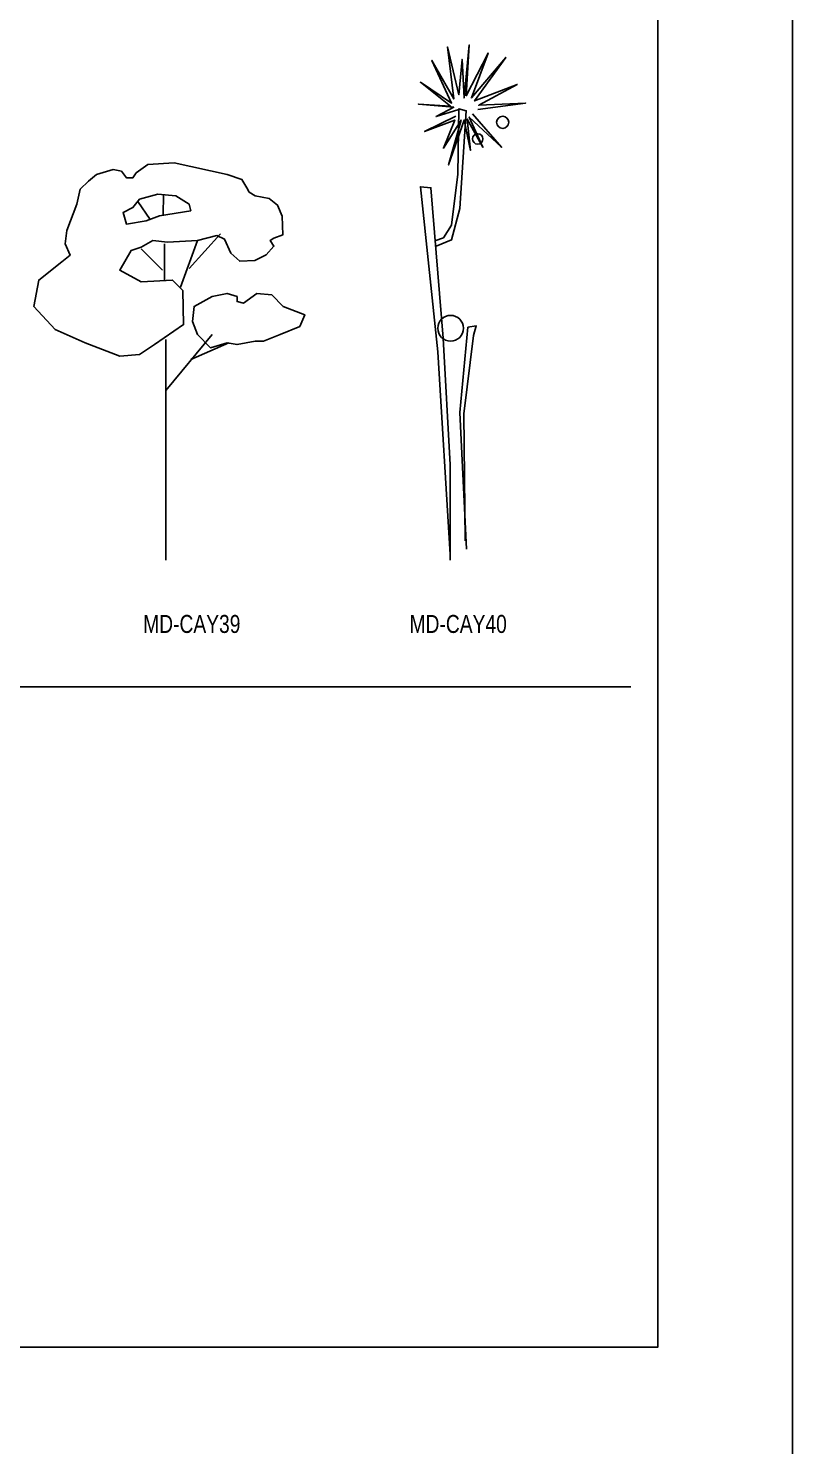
# Model space of a CAD drawing. Header units: millimetres. Extents: x 21129 to 2803301, y -510327 to 166837.
# Drawn here: x 381892 to 398892, y -162350 to -130830 of the extents above; entities that cross this region are included whole.
import ezdxf
from ezdxf.enums import TextEntityAlignment as Align

# ---------------------------------------------------------------- set-up
doc = ezdxf.new("R2010")
doc.units = ezdxf.units.MM
doc.layers.add('....01_TNT_A_DRAWING', color=7, linetype='Continuous')
doc.layers.add('....20_TNT_N_TEXT', color=9, linetype='Continuous')
doc.layers.add('....13_TNT_F_TREE', color=76, linetype='Continuous', transparency=0.5)
doc.styles.add('.TNT_A_TXT_3_NOTE', font='uromans.shx', dxfattribs={"width": 0.8})

# ---------------------------------------------------------------- blocks, each defined once
blk = doc.blocks.new('md-cay40')
for points in [[(307, 5012), (839, 5082), (318, 5058), (747, 5290), (272, 5105), (619, 5590), (237, 5139), (423, 5637), (180, 5163), (214, 5729), (156, 5139), (133, 5567), (98, 5174), (-29, 5706), (41, 5128), (-202, 5556), (17, 5082), (-330, 5313), (6, 5047), (-353, 5070), (41, 5035), (-156, 4931), (98, 5012), (98, 4931)], [(249, 4961), (573, 4591), (214, 4926), (365, 4591), (191, 4903), (226, 4556), (156, 4892), (-17, 4394), (122, 4892), (-75, 4579), (52, 4892), (-284, 4764), (64, 4938)], [(-156, 3492), (17, 3561), (110, 3908), (180, 4996), (98, 5019), (87, 4290), (17, 3723), (-75, 3585), (-168, 3550)], [(0, 61), (-138, 2314), (-330, 4151), (-214, 4140), (-77, 2468), (0, 1058), (0, 0)], [(184, 123), (107, 1640), (199, 2590), (291, 2606), (261, 2498), (153, 1625), (169, 215)]]:
    blk.add_lwpolyline(points)
for centre, radius in [((585, 4868), 67.5), ((307, 4683), 57.9), ((6, 2578), 143)]:
    blk.add_circle(centre, radius)
blk = doc.blocks.new('md-cay39')
for points in [[(-863, 4215), (-772, 4288), (-588, 4343), (-496, 4325), (-441, 4251), (-367, 4251), (-331, 4306), (-202, 4398), (92, 4417), (680, 4288), (845, 4233), (900, 4141), (924, 4092), (992, 4049), (1146, 4020), (1241, 3947), (1291, 3825), (1300, 3617), (1200, 3581), (1160, 3554), (1200, 3490), (1114, 3395), (988, 3332), (820, 3323), (720, 3413), (652, 3567), (566, 3608), (349, 3554), (18, 3535), (-147, 3554), (-276, 3480), (-386, 3444), (-514, 3223), (-276, 3095), (73, 3113), (187, 2998), (195, 2619), (-129, 2397), (-294, 2287), (-514, 2269), (-900, 2416), (-1231, 2563), (-1470, 2820), (-1415, 3113), (-1157, 3315), (-1066, 3389), (-1121, 3517), (-1102, 3664), (-992, 3958), (-955, 4123)], [(-294, 4013), (-92, 4068), (110, 4049), (257, 3958), (276, 3884), (-73, 3829), (-220, 3774), (-441, 3737), (-478, 3866), (-367, 3921)], [(514, 2930), (680, 2966), (790, 2930), (790, 2875), (863, 2856), (1010, 2966), (1176, 2948), (1304, 2820), (1543, 2728), (1488, 2599), (1268, 2508), (1084, 2434), (992, 2434), (790, 2397), (680, 2416), (496, 2361), (349, 2508), (294, 2654), (312, 2820)]]:
    blk.add_lwpolyline(points, close=True)
for points in [[(-313, 3988), (-175, 3789)], [(-26, 4060), (-31, 3840)], [(257, 3242), (606, 3627)], [(-18, 3517), (-18, 3113)], [(160, 3035), (349, 3554)], [(-37, 3223), (-276, 3462)], [(0, 1884), (514, 2508)], [(0, 2453), (0, 0)], [(276, 2232), (698, 2416)]]:
    blk.add_lwpolyline(points)
blk = doc.blocks.new('.TNT_KHUNG LAYOUT_2')
at = {"color": 250}
blk.add_lwpolyline([(0, 327), (450, 327), (450, 0), (0, 0)], close=True, dxfattribs=at)
at = {"color": 14}
blk.add_lwpolyline([(15, 312), (435, 312), (435, 15), (15, 15)], close=True, dxfattribs=at)

msp = doc.modelspace()

# ---------------------------------------------------------------- linework, layer by layer
at = {"layer": '....13_TNT_F_TREE'}
msp.add_line((314892.4, -145475.9), (395292.4, -145475.9), dxfattribs=at)

# ---------------------------------------------------------------- block references
at = {"layer": '....01_TNT_A_DRAWING', "xscale": 200, "yscale": 200, "zscale": 200}
msp.add_blockref('.TNT_KHUNG LAYOUT_2', (308892.4, -163162.9), dxfattribs=at)
at = {"layer": '....13_TNT_F_TREE', "xscale": 2, "yscale": 2, "zscale": 2}
for name, p in [('md-cay40', (391272.4, -142655.9)), ('md-cay39', (384953.5, -142655.9))]:
    msp.add_blockref(name, p, dxfattribs=at)

# ---------------------------------------------------------------- texts
at = {"layer": '....20_TNT_N_TEXT', "style": '.TNT_A_TXT_3_NOTE', "width": 0.8}
for s, p in [('MD-CAY39', (385527.3, -144275.9)), ('MD-CAY40', (391452.2, -144275.9))]:
    msp.add_text(s, height=400, dxfattribs=at).set_placement(p, align=Align.CENTER)

doc.saveas('drawing.dxf')
